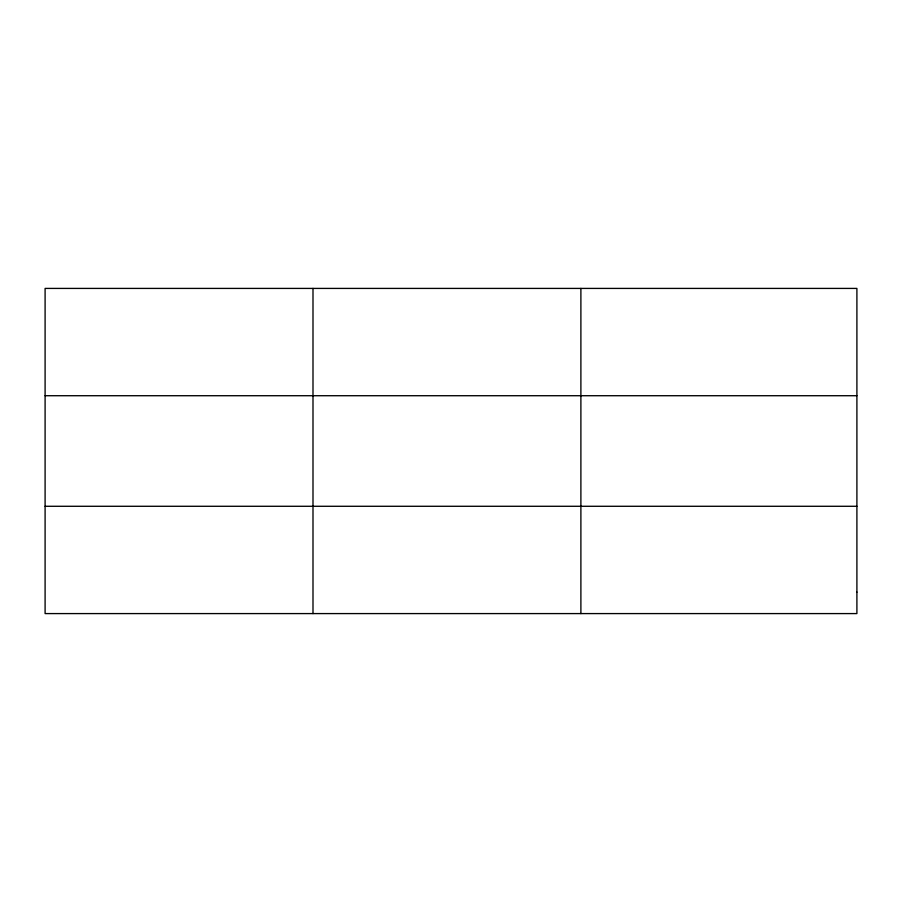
<?xml version="1.0" encoding="UTF-8"?>
<svg xmlns="http://www.w3.org/2000/svg" width="902" height="902" viewBox="0 0 902 902"><rect width="100%" height="100%" fill="white"/><g stroke="black" fill="none" stroke-linecap="round" stroke-linejoin="round"><path stroke-width="1.35" d="M312.994 288.414L312.994 613.586M580.888 288.414L580.888 613.586M45.1 395.719L856.9 395.719M45.1 506.281L856.9 506.281M856.9 592.129L856.9 613.586L45.1 613.586L45.1 288.414L856.9 288.414L856.9 592.129"/></g></svg>
